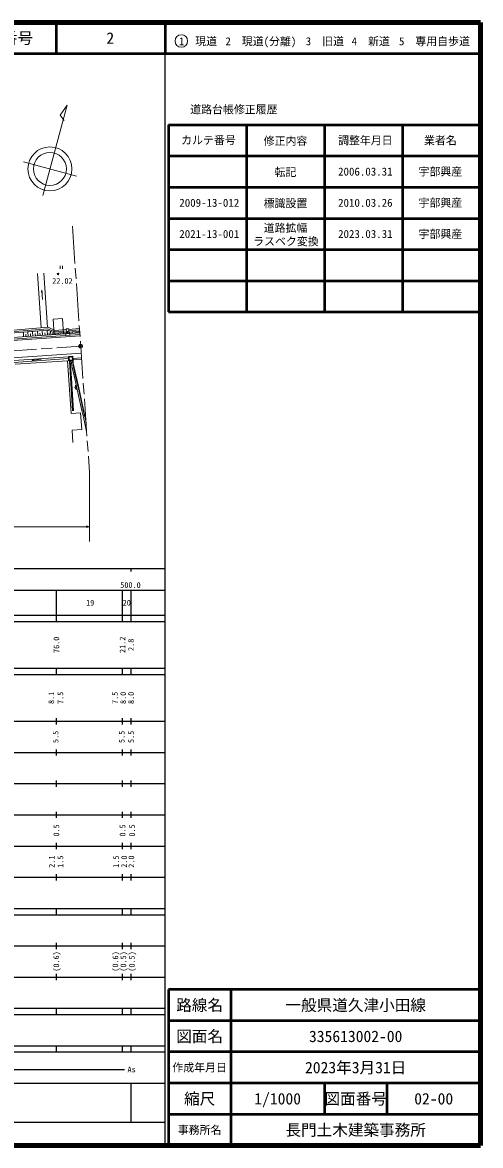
# Model space of a CAD drawing. Units: millimetres, scale not verified. Extents: x 40000 to 680000, y 20000 to 380000.
# Drawn here: x 533236 to 680000, y 20000 to 380000 of the extents above; entities that cross this region are included whole.
import ezdxf
from ezdxf.enums import TextEntityAlignment as Align

# ---------------------------------------------------------------- set-up
doc = ezdxf.new("R2010")
doc.units = ezdxf.units.MM
doc.header["$LTSCALE"] = 1000
doc.header["$PDMODE"] = 32
doc.header["$PDSIZE"] = 500
doc.linetypes.add('CHAIN', pattern=[18.5, 12, -1.5, 3.5, -1.5])
for name, color, linetype, lineweight in [('M-BGD', 7, 'Continuous', 13), ('M-BMK', 2, 'CHAIN', 13), ('M-BMK-SRVR', 3, 'Continuous', 13), ('M-STR-HTXT', 7, 'Continuous', 13), ('M-TTL', 2, 'Continuous', 140), ('M-TTL-BAND', 7, 'Continuous', 25), ('M-TTL-FRAM', 2, 'Continuous', 50), ('M-TTL-LINE', 7, 'Continuous', 50), ('M-TTL-TXT', 7, 'Continuous', 13)]:
    doc.layers.add(name, color=color, linetype=linetype, lineweight=lineweight)
doc.layers.add('M-OTRS', color=6, linetype='Continuous')
doc.styles.add('ＭＳ ゴシック', font='')
doc.styles.get('ＭＳ ゴシック').set_extended_font_data('MS Gothic')

msp = doc.modelspace()

# ---------------------------------------------------------------- linework, layer by layer
at = {"layer": 'M-BGD'}
for p, q in [((539260, 282087), (538053, 299486)), ((541253, 282256), (540048, 299624)), ((545295, 302022), (545295, 301022)), ((546045, 301022), (546045, 302022)), ((539420, 294226), (539628, 291233)), ((546067, 285137), (543074, 284929)), ((543074, 284929), (543420, 279941)), ((546063, 285137), (546409, 280149)), ((480393, 276232), (541314, 281378)), ((517199, 280224), (541464, 282274)), ((517236, 279786), (541389, 281826)), ((535096, 279364), (534994, 280844)), ((536599, 279468), (536495, 280971)), ((538124, 279574), (538018, 281099)), ((539673, 279681), (539565, 281230)), ((541245, 279790), (541136, 281363)), ((541314, 281378), (543605, 280366)), ((541389, 281826), (543680, 280814)), ((541464, 282274), (543755, 281262)), ((542338, 279866), (542262, 280959)), ((543605, 280366), (549190, 280836)), ((543680, 280814), (547311, 281119)), ((543755, 281262), (547274, 281558)), ((548056, 281810), (547259, 281743)), ((547259, 281743), (547326, 280946)), ((548123, 281013), (547326, 280946)), ((547574, 280967), (547625, 280233)), ((547873, 280992), (547924, 280254)), ((548056, 281810), (548123, 281013)), ((548072, 281625), (549118, 281713)), ((548109, 281186), (549154, 281274)), ((549118, 281713), (551503, 281905)), ((549154, 281274), (551534, 281466)), ((549190, 280836), (551564, 281027)), ((549321, 280351), (549287, 280844)), ((550319, 280420), (550284, 280924)), ((551316, 280489), (551281, 281004)), ((451898, 273092), (551635, 280011)), ((451904, 272591), (551669, 279512)), ((480385, 275568), (551600, 280509)), ((533616, 279261), (533515, 280719)), ((534356, 279313), (534305, 280047)), ((535848, 279416), (535796, 280162)), ((537362, 279521), (537309, 280278)), ((538899, 279628), (538845, 280396)), ((540459, 279736), (540405, 280516)), ((541792, 279828), (541745, 280495)), ((542837, 279901), (542808, 280316)), ((543336, 279935), (543296, 280503)), ((543834, 279970), (543817, 280217)), ((544333, 280005), (544304, 280425)), ((544832, 280039), (544817, 280253)), ((545331, 280074), (545301, 280509)), ((545830, 280109), (545814, 280330)), ((546328, 280143), (546297, 280593)), ((546827, 280178), (546811, 280406)), ((547126, 280198), (547161, 279700)), ((547161, 279700), (548458, 279790)), ((547326, 280212), (547294, 280676)), ((548324, 280282), (548290, 280760)), ((548423, 280288), (548458, 279790)), ((548822, 280316), (548806, 280559)), ((549820, 280385), (549803, 280635)), ((550818, 280455), (550800, 280709)), ((451963, 267082), (552050, 274025)), ((528904, 271527), (547940, 272847)), ((529109, 270929), (547982, 272239)), ((547717, 271571), (530844, 270481)), ((539217, 271938), (536224, 271731)), ((547717, 271571), (548811, 254639)), ((547934, 272942), (549330, 273039)), ((547934, 272942), (548030, 271545)), ((548030, 271545), (549427, 271642)), ((548147, 272756), (549145, 272825)), ((548147, 272756), (548216, 271759)), ((548216, 271759), (549214, 271828)), ((549145, 272825), (549214, 271828)), ((549330, 273039), (549427, 271642)), ((549379, 272336), (552154, 272528)), ((549415, 271817), (552190, 272009)), ((549427, 271642), (549450, 271318)), ((549450, 271318), (549472, 271154)), ((550266, 263208), (550218, 263706)), ((550326, 262712), (550399, 262217)), ((548811, 254639), (551879, 254837)), ((553783, 248862), (552750, 253480)), ((553603, 251635), (553268, 253836)), ((549153, 249350), (549412, 245340)), ((553783, 248862), (553801, 248782))]:
    msp.add_line(p, q, dxfattribs=at)
for points in [[(539597, 293486), (539420, 294226), (539348, 293469)], [(539597, 293486), (539420, 294226), (539348, 293469)], [(536964, 271907), (536224, 271731), (536981, 271658)], [(549295, 255541), (548646, 265991), (548297, 271564)], [(549565, 255558), (548916, 266008), (548567, 271583)], [(552750, 253480), (552255, 255668), (550995, 261417), (550090, 265352), (549091, 269888), (548801, 271599)], [(553268, 253836), (551224, 263389), (550347, 267066), (549530, 270746), (549450, 271318)], [(551879, 254837), (552222, 249548), (549153, 249350)]]:
    msp.add_lwpolyline(points, dxfattribs=at)
for centre, radius in [((544641, 299386), 150), ((544641, 299386), 120), ((544641, 299386), 90), ((544641, 299386), 60), ((544641, 299386), 30), ((544641, 299386), 20), ((550290, 262959), 250)]:
    msp.add_circle(centre, radius, dxfattribs=at)
for centre, radius, start, end in [((549428, 271504), 255, 151.22284, 276.95445), ((549499, 270999), 255, 99.22958, 276.95445), ((549608, 270487), 270, 106.75145, 278.26496), ((549725, 269962), 270, 106.75145, 278.26496), ((549841, 269436), 270, 106.75145, 278.26496), ((549958, 268910), 270, 106.75145, 278.26496), ((550075, 268385), 270, 106.75145, 278.26496), ((550191, 267859), 270, 106.75145, 278.26496), ((550308, 267333), 270, 106.75145, 278.26496), ((550429, 266808), 271, 107.82051, 279.01457), ((550555, 266283), 271, 107.82051, 279.01457), ((550680, 265758), 271, 107.82051, 279.01457), ((550805, 265232), 271, 107.82051, 279.01457), ((550931, 264707), 271, 107.82051, 279.01457), ((551056, 264182), 271, 107.82051, 279.01457), ((551181, 263657), 271, 107.82051, 279.01457), ((551285, 263139), 257, 103.68227, 280.47637), ((551392, 262637), 257, 103.68227, 280.47637), ((551500, 262134), 257, 103.68227, 280.47637), ((551607, 261631), 257, 103.68227, 280.47637), ((551715, 261128), 257, 103.68227, 280.47637), ((551823, 260625), 257, 103.68227, 280.47637), ((551930, 260123), 257, 103.68227, 280.47637), ((552038, 259620), 257, 103.68227, 280.47637), ((552145, 259117), 257, 103.68227, 280.47637), ((552253, 258614), 257, 103.68227, 280.47637), ((552361, 258111), 257, 103.68227, 280.47637), ((552468, 257609), 257, 103.68227, 280.47637), ((552576, 257106), 257, 103.68227, 280.47637), ((552683, 256603), 257, 103.68227, 280.47637), ((552791, 256100), 257, 103.68227, 280.47637), ((552899, 255597), 257, 103.68227, 280.47637), ((553006, 255095), 257, 103.68227, 280.47637), ((553114, 254592), 257, 103.68227, 280.47637), ((553221, 254089), 257, 103.68227, 280.47637)]:
    msp.add_arc(centre, radius, start, end, dxfattribs=at)
msp.add_point((544641, 299386), dxfattribs=at)
at = {"layer": 'M-BMK'}
for p, q in [((549224, 314752), (554704, 235767)), ((451939, 269334), (551894, 276269))]:
    msp.add_line(p, q, dxfattribs=at)
at = {"layer": 'M-BMK-SRVR'}
for p, q in [((539737, 324529), (547578, 353486)), ((547578, 353486), (545302, 350265)), ((545302, 350265), (546589, 348573)), ((533528, 335359), (550561, 330746))]:
    msp.add_line(p, q, dxfattribs=at)
for centre, radius in [((542045, 333052), 7059), ((542045, 333052), 5294), ((551894, 276269), 600)]:
    msp.add_circle(centre, radius, dxfattribs=at)
at = {"layer": 'M-OTRS'}
msp.add_point((551894, 276269), dxfattribs=at)
at = {"layer": 'M-STR-HTXT'}
for p, q in [((554704, 235767), (554704, 213661)), ((199699, 218362), (554704, 218362)), ((554704, 218362), (553704, 218612)), ((554704, 218362), (553704, 218112))]:
    msp.add_line(p, q, dxfattribs=at)
at = {"layer": 'M-TTL'}
for p, q in [((680000, 380000), (40000, 380000)), ((680000, 20000), (680000, 380000)), ((40000, 20000), (680000, 20000))]:
    msp.add_line(p, q, dxfattribs=at)
at = {"layer": 'M-TTL-BAND'}
for p, q in [((579000, 20000), (579000, 370000)), ((40000, 205000), (579000, 205000)), ((568000, 205000), (568000, 204000)), ((68000, 198000), (579000, 198000)), ((544000, 198000), (544000, 188000)), ((565200, 198000), (565200, 188000)), ((568000, 198000), (568000, 188000)), ((40000, 190000), (579000, 190000)), ((40000, 188000), (579000, 188000)), ((40000, 173000), (579000, 173000)), ((544000, 173000), (544000, 171000)), ((565200, 173000), (565200, 171000)), ((568000, 173000), (568000, 171000)), ((40000, 171000), (579000, 171000)), ((40000, 156000), (579000, 156000)), ((544000, 157000), (544000, 155000)), ((565200, 157000), (565200, 155000)), ((568000, 157000), (568000, 155000)), ((46000, 146000), (579000, 146000)), ((544000, 147000), (544000, 145000)), ((565200, 147000), (565200, 145000)), ((568000, 147000), (568000, 145000)), ((544000, 137000), (544000, 135000)), ((565200, 137000), (565200, 135000)), ((568000, 137000), (568000, 135000)), ((52000, 136000), (579000, 136000)), ((46000, 126000), (579000, 126000)), ((544000, 127000), (544000, 125000)), ((565200, 127000), (565200, 125000)), ((568000, 127000), (568000, 125000)), ((52000, 116000), (579000, 116000)), ((544000, 117000), (544000, 115000)), ((565200, 117000), (565200, 115000)), ((568000, 117000), (568000, 115000)), ((46000, 106000), (579000, 106000)), ((544000, 107000), (544000, 105000)), ((565200, 107000), (565200, 105000)), ((568000, 107000), (568000, 105000)), ((40000, 96000), (579000, 96000)), ((40000, 94000), (579000, 94000)), ((544000, 96000), (544000, 94000)), ((565200, 96000), (565200, 94000)), ((568000, 96000), (568000, 94000)), ((49000, 84000), (579000, 84000)), ((544000, 85000), (544000, 83000)), ((565200, 85000), (565200, 83000)), ((568000, 85000), (568000, 83000)), ((40000, 74000), (579000, 74000)), ((544000, 75000), (544000, 73000)), ((565200, 75000), (565200, 73000)), ((568000, 75000), (568000, 73000)), ((40000, 64000), (579000, 64000)), ((40000, 62000), (579000, 62000)), ((544000, 64000), (544000, 62000)), ((565200, 64000), (565200, 62000)), ((568000, 64000), (568000, 62000)), ((40000, 52000), (579000, 52000)), ((544000, 52000), (544000, 50000)), ((565200, 52000), (565200, 50000)), ((568000, 52000), (568000, 50000)), ((40000, 50000), (579000, 50000)), ((70805, 44406), (565903, 44406)), ((40000, 40000), (579000, 40000)), ((568000, 40000), (568000, 27500)), ((68000, 27500), (579000, 27500))]:
    msp.add_line(p, q, dxfattribs=at)
at = {"layer": 'M-TTL-FRAM'}
for p, q in [((580000, 347197), (580000, 287197)), ((580000, 347197), (680000, 347197)), ((580000, 287197), (680000, 287197)), ((680000, 70000), (580000, 70000)), ((580000, 70000), (580000, 20000))]:
    msp.add_line(p, q, dxfattribs=at)
at = {"layer": 'M-TTL-LINE'}
for p, q in [((543997, 380000), (543997, 370000)), ((579000, 380000), (579000, 370000)), ((40000, 370000), (680000, 370000)), ((605000, 347197), (605000, 287197)), ((630000, 347197), (630000, 287197)), ((655000, 347197), (655000, 287197)), ((580000, 337197), (680000, 337197)), ((580000, 327197), (680000, 327197)), ((580000, 317197), (680000, 317197)), ((580000, 307197), (680000, 307197)), ((580000, 297197), (680000, 297197)), ((600000, 70000), (600000, 20000)), ((680000, 60000), (580000, 60000)), ((680000, 50000), (580000, 50000)), ((680000, 40000), (580000, 40000)), ((630000, 40000), (630000, 30000)), ((650000, 40000), (650000, 30000)), ((680000, 30000), (580000, 30000))]:
    msp.add_line(p, q, dxfattribs=at)
at = {"layer": 'M-TTL-TXT'}
msp.add_circle((584147, 374034), 2000, dxfattribs=at)

# ---------------------------------------------------------------- texts
at = {"layer": 'M-BGD', "style": 'ＭＳ ゴシック'}
msp.add_text('22.02', height=1833, dxfattribs=at).set_placement((546054, 297153), align=Align.MIDDLE_CENTER)
at = {"layer": 'M-TTL-BAND', "style": 'ＭＳ ゴシック'}
msp.add_text('500.0', height=1833, dxfattribs=at).set_placement((567844, 198195), align=Align.BOTTOM_CENTER)
for s, p in [('19', (554928, 194000)), ('20', (566650, 194000)), ('As', (568201, 44406))]:
    msp.add_text(s, height=1833, dxfattribs=at).set_placement(p, align=Align.MIDDLE_CENTER)
for s, p in [('76.0', (544090, 180500)), ('21.2', (565290, 180500)), ('2.8', (567980, 180500)), ('8.1', (542473, 163500)), ('7.5', (545381, 163500)), ('7.5', (562858, 163500)), ('8.0', (565508, 163500)), ('8.0', (568022, 163500)), ('5.5', (543840, 151000)), ('5.5', (565040, 151000)), ('5.5', (568028, 151000)), ('0.5', (544090, 121000)), ('0.5', (565290, 121000)), ('0.5', (568355, 121000)), ('2.1', (542606, 111000)), ('1.5', (545382, 111000)), ('1.5', (563202, 111000)), ('2.0', (565813, 111000)), ('2.0', (568105, 111000)), ('(0.6)', (544061, 79000)), ('(0.6)', (562985, 79000)), ('(0.5)', (565557, 79000)), ('(0.5)', (568276, 79000))]:
    msp.add_text(s, height=1833, rotation=90, dxfattribs=at).set_placement(p, align=Align.MIDDLE_CENTER)
at = {"layer": 'M-TTL-TXT', "style": 'ＭＳ ゴシック'}
for s, height, p in [('図面番号', 3666, (526622, 375000)), ('2', 3666, (561372, 375000)), ('1\u3000現道', 2566, (589448, 373958)), ('2\u3000現道(分離)', 2566, (609619, 373958)), ('3\u3000旧道', 2566, (630121, 373958)), ('4\u3000新道', 2566, (644824, 373958)), ('5\u3000専用自歩道', 2566, (665228, 373958)), ('道路台帳修正履歴', 2566, (600968, 352113)), ('カルテ番号', 2566, (592839, 342277)), ('修正内容', 2566, (617509, 342023)), ('調整年月日', 2566, (643089, 342197)), ('業者名', 2566, (667134, 342197)), ('転記', 2566, (617509, 332023)), ('2006.03.31', 2566, (643089, 332197)), ('宇部興産', 2566, (667134, 332197)), ('2009-13-012', 2566, (593089, 322197)), ('標識設置', 2566, (617509, 322023)), ('2010.03.26', 2566, (643089, 322197)), ('宇部興産', 2566, (667134, 322197)), ('2021-13-001', 2566, (593089, 312197)), ('道路拡幅', 2566, (617509, 314139)), ('2023.03.31', 2566, (643089, 312197)), ('宇部興産', 2566, (667134, 312197)), ('ラスベク変換', 2566, (617648, 309819)), ('路線名', 3666, (590000, 65000)), ('一般県道久津小田線', 3666, (640000, 65000)), ('図面名', 3666, (590000, 55000)), ('335613002-00', 3666, (640000, 55000)), ('2023年3月31日', 3666, (640000, 45000)), ('作成年月日', 2566, (590000, 45000)), ('縮尺', 3666, (590000, 35000)), ('1/1000', 3666, (615000, 35000)), ('図面番号', 3666, (640000, 35000)), ('02-00', 3666, (665000, 35000)), ('事務所名', 2566, (590000, 25000)), ('長門土木建築事務所', 3666, (640000, 25000))]:
    msp.add_text(s, height=height, dxfattribs=at).set_placement(p, align=Align.MIDDLE_CENTER)

doc.saveas('drawing.dxf')
